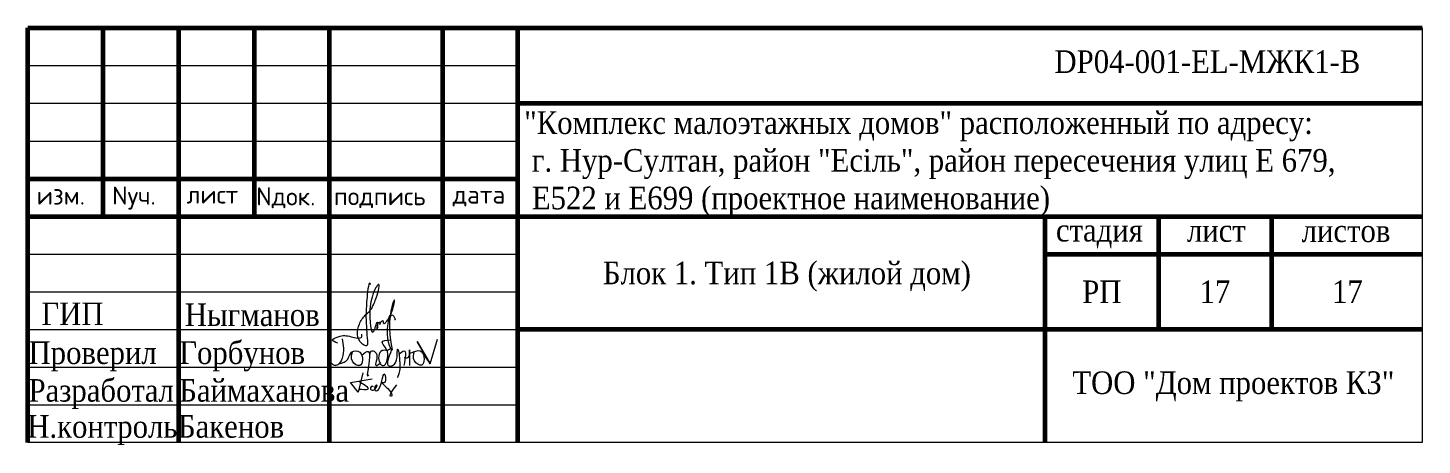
# Model space of a CAD drawing. Header units: millimetres. Extents: x 238368 to 12576735, y -3287118 to 3545602.
# Drawn here: x 12558235 to 12576735, y -3287118 to -3281586 of the extents above; entities that cross this region are included whole.
import ezdxf
from ezdxf.enums import TextEntityAlignment as Align

# ---------------------------------------------------------------- set-up
doc = ezdxf.new("R2010")
doc.units = ezdxf.units.MM
doc.layers.get('0').update_dxf_attribs({"lineweight": 13})
for name, color, linetype, lineweight in [('размер ОВ', 7, 'Continuous', 25), ('Сила', 3, 'Continuous', 35), ('Слой3', 4, 'Continuous', 40), ('Штамп', 7, 'Continuous', 50), ('ЭОМ', 250, 'Continuous', 35)]:
    doc.layers.add(name, color=color, linetype=linetype, lineweight=lineweight)
doc.styles.get("Standard").update_dxf_attribs({"font": 'isocpeur.ttf', "width": 0.8})
doc.styles.add('TNRC', font='times.ttf')

# ---------------------------------------------------------------- blocks, each defined once
blk = doc.blocks.new('уг штамп')
at = {"layer": 'Штамп', "color": 7, "lineweight": 60}
for p, q in [((-2415578, 202281), (-2415578, 207781)), ((-2415578, 207781), (-2397078, 207781)), ((-2414578, 205281), (-2414578, 207781)), ((-2413578, 207781), (-2413578, 202281)), ((-2412578, 207781), (-2412578, 205281)), ((-2411578, 202281), (-2411578, 207781)), ((-2410078, 207781), (-2410078, 202281)), ((-2409078, 202281), (-2409078, 207781)), ((-2409078, 206781), (-2397078, 206781)), ((-2415578, 205781), (-2409078, 205781)), ((-2415578, 205281), (-2397078, 205281)), ((-2402078, 202281), (-2402078, 205281)), ((-2400578, 205281), (-2400578, 203781)), ((-2399078, 205281), (-2399078, 203781)), ((-2402078, 204781), (-2397078, 204781)), ((-2397078, 203781), (-2409078, 203781))]:
    blk.add_line(p, q, dxfattribs=at)
at = {"layer": 'Штамп', "color": 7, "lineweight": 18}
for p, q in [((-2415578, 207281), (-2409078, 207281)), ((-2415578, 206781), (-2409078, 206781)), ((-2415578, 206281), (-2409078, 206281)), ((-2415578, 204781), (-2409078, 204781)), ((-2415578, 204281), (-2409078, 204281)), ((-2415578, 203781), (-2409078, 203781)), ((-2415578, 203281), (-2409078, 203281)), ((-2415578, 202781), (-2409078, 202781))]:
    blk.add_line(p, q, dxfattribs=at)
blk = doc.blocks.new('подпись ныгманов')
at = {"color": 5, "lineweight": 15, "ltscale": 100}
blk.add_spline([(0, 0), (-0.06, 0.15), (-1.6, -6.88), (-1.71, -19.95), (-0.78, -30.01), (-1.04, -32.66), (-3.36, -31.77), (-5.24, -21.23), (-2.25, -16.4), (-0.15, -14.3), (0.48, -13.53), (2.23, -9.92), (3.42, -6.69), (4.13, -0.01), (3.21, -1.28), (2.44, -2.65), (0.77, -8.05), (0.03, -13.34), (2.63, -24.58), (4.33, -19.96), (4.25, -24.04), (4.25, -22.55), (4.36, -21.56), (4.46, -20.91), (5.57, -19.85), (5.72, -20.55), (5.6, -21.12), (5.82, -20.45), (6.17, -19.92), (6.43, -19.54), (7.08, -18.89), (7.24, -19.7), (7.64, -20.49), (8.79, -19.78), (10.12, -17.82), (12.7, -10.61), (13.05, -8.02), (11.02, -15.51), (12.37, -34.61), (10.01, -20.44), (12.76, -16.33), (13.37, -18.39), (13.31, -18.35)], degree=3, dxfattribs=at)
blk = doc.blocks.new('Подпись')
at = {"layer": 'Сила', "color": 5, "lineweight": 18}
for p, q in [((16147078, -589569), (16147251, -589869)), ((16147251, -589869), (16147348, -589539))]:
    blk.add_line(p, q, dxfattribs=at)
blk.add_lwpolyline([(16147142, -589712), (16147251, -589869), (16147078, -589569)], dxfattribs=at)
for points in [[(16146081, -589537), (16146081, -589793), (16146000, -589890), (16145937, -589853), (16145927, -589832)], [(16146024, -589592), (16145954, -589551), (16146030, -589507), (16146204, -589507), (16146342, -589507), (16146342, -589472)], [(16146678, -589692), (16146613, -589692), (16146586, -589860), (16146620, -589890), (16146689, -589770), (16146653, -589648), (16146614, -589581), (16146722, -589550)], [(16146043, -589869), (16146156, -589804), (16146208, -589714), (16146317, -589714), (16146317, -589890), (16146220, -589833), (16146220, -589706)], [(16146343, -589753), (16146430, -589702), (16146430, -590023), (16146437, -590012)], [(16146448, -589750), (16146480, -589694), (16146534, -589726), (16146534, -589890), (16146586, -589860)], [(16146678, -589692), (16146733, -589661), (16146695, -589890), (16146752, -589890), (16146816, -589673), (16146816, -590047), (16146814, -590050)], [(16146835, -589744), (16146902, -589695), (16146902, -589890)], [(16146907, -589783), (16146957, -589783), (16146978, -589689), (16146978, -589890)], [(16146977, -589680), (16146975, -589720), (16147028, -589708), (16147138, -589708), (16147138, -589883), (16147041, -589827), (16147041, -589699)]]:
    blk.add_spline(points, degree=3, dxfattribs=at)
blk = doc.blocks.new('Шифр Б')
at = {"layer": 'Сила', "color": 5, "lineweight": 18, "elevation": 17}
blk.add_lwpolyline([(-14058, 926), (-14116, 671), (-14221, 796), (-13933, 844)], dxfattribs=at)
at = {"layer": 'Сила', "color": 5, "lineweight": 18}
for points in [[(-14108, 815, 17), (-13957, 728, 17), (-13991, 685, 17), (-14106, 711, 17), (-14106, 699, 17)], [(-13913, 741, 17), (-13941, 765, 17), (-13973, 690, 17), (-13898, 693, 17), (-13852, 771, 17), (-13896, 760, 17), (-13909, 682, 17), (-13824, 680, 17), (-13771, 1013, 17), (-13731, 741, 17), (-13867, 843, 17), (-13579, 593, 17), (-13754, 595, 17), (-13604, 765, 17)]]:
    blk.add_open_spline(points, degree=3, dxfattribs=at)
at = {"layer": 'Штамп', "color": 7, "lineweight": 18, "elevation": -44}
blk.add_lwpolyline([(-18500, 5499), (0, 5499), (0, 0), (-18500, 0)], close=True, dxfattribs=at)
at = {"xscale": 24.99189323713719, "yscale": 24.99189323713719, "zscale": 24.99189323713719, "rotation": 358.3612147922973}
blk.add_blockref('подпись ныгманов', (-13955, 2098, 17), dxfattribs=at)
at = {"layer": 'размер ОВ', "color": 1, "lineweight": 50}
blk.add_blockref('Подпись', (-16160413, 590912, 17), dxfattribs=at)
at = {"layer": 'Штамп', "color": 7, "lineweight": 18, "extrusion": (1.28858e-16, 0.017452, 0.999848), "rotation": 180.0000000000004}
blk.add_blockref('уг штамп', (-2397078, 202282, 52), dxfattribs=at)
at = {"lineweight": 15, "style": 'TNRC', "width": 0.9}
for s, p in [('DP04-001-EL-МЖК1-В ', (-4879, 4902, -70)), ('"Комплекс малоэтажных домов" расположенный по адресу:', (-11915, 4093)), (' г. Нур-Султан, район "Есiль", район пересечения улиц Е 679, ', (-11915, 3593, 9)), (' Е522 и Е699 (проектное наименование) ', (-11915, 3094, 17)), ('стадия', (-4859, 2667, -26)), ('лист', (-3121, 2663, -26)), ('листов', (-1599, 2660, -26)), ('Блок 1. Тип 1В (жилой дом) ', (-10871, 2100, -35)), ('ГИП', (-18321, 1558, 26)), ('Ныгманов ', (-16418, 1546)), ('Проверил', (-18492, 1043, 35)), ('Горбунов', (-16492, 1043, 35)), ('ТОО "Дом проектов КЗ" ', (-4642, 645)), ('Разработал ', (-18492, 543, 44)), ('Баймаханова', (-16492, 543, 44)), ('Н.контроль ', (-18509, 65, 52)), ('Бакенов', (-16509, 65, 52))]:
    blk.add_text(s, height=300, dxfattribs=at).set_placement(p)
for s, p in [('РП', (-4250, 2000, -26)), ('17', (-992, 2002, 0))]:
    blk.add_text(s, height=300, dxfattribs=at).set_placement(p, align=Align.MIDDLE_CENTER)
at = {"layer": 'Слой3', "color": 18, "lineweight": 35, "true_color": 0x000000}
for s, p in [('изм.', (-18384, 3156, -44)), ('Nуч.', (-17383, 3156, -44)), ('лист', (-16395, 3170, -44)), ('Nдок.', (-15471, 3145, -44)), ('дата', (-12864, 3170, -44)), ('подпись', (-14441, 3148, -44))]:
    blk.add_text(s, height=240, dxfattribs=at).set_placement(p)

msp = doc.modelspace()

# ---------------------------------------------------------------- block references
at = {"layer": 'ЭОМ', "color": 2, "lineweight": 50}
msp.add_blockref('Шифр Б', (12576735, -3287085, 0), dxfattribs=at)

# ---------------------------------------------------------------- texts
at = {"lineweight": 15, "style": 'TNRC', "width": 0.9}
msp.add_text('17', height=300, dxfattribs=at).set_placement((12573985, -3285085, -26), align=Align.MIDDLE_CENTER)
msp.add_text('17', height=300, dxfattribs=at).set_placement((12573985, -3285085, -26), align=Align.MIDDLE_CENTER)

doc.saveas('drawing.dxf')
